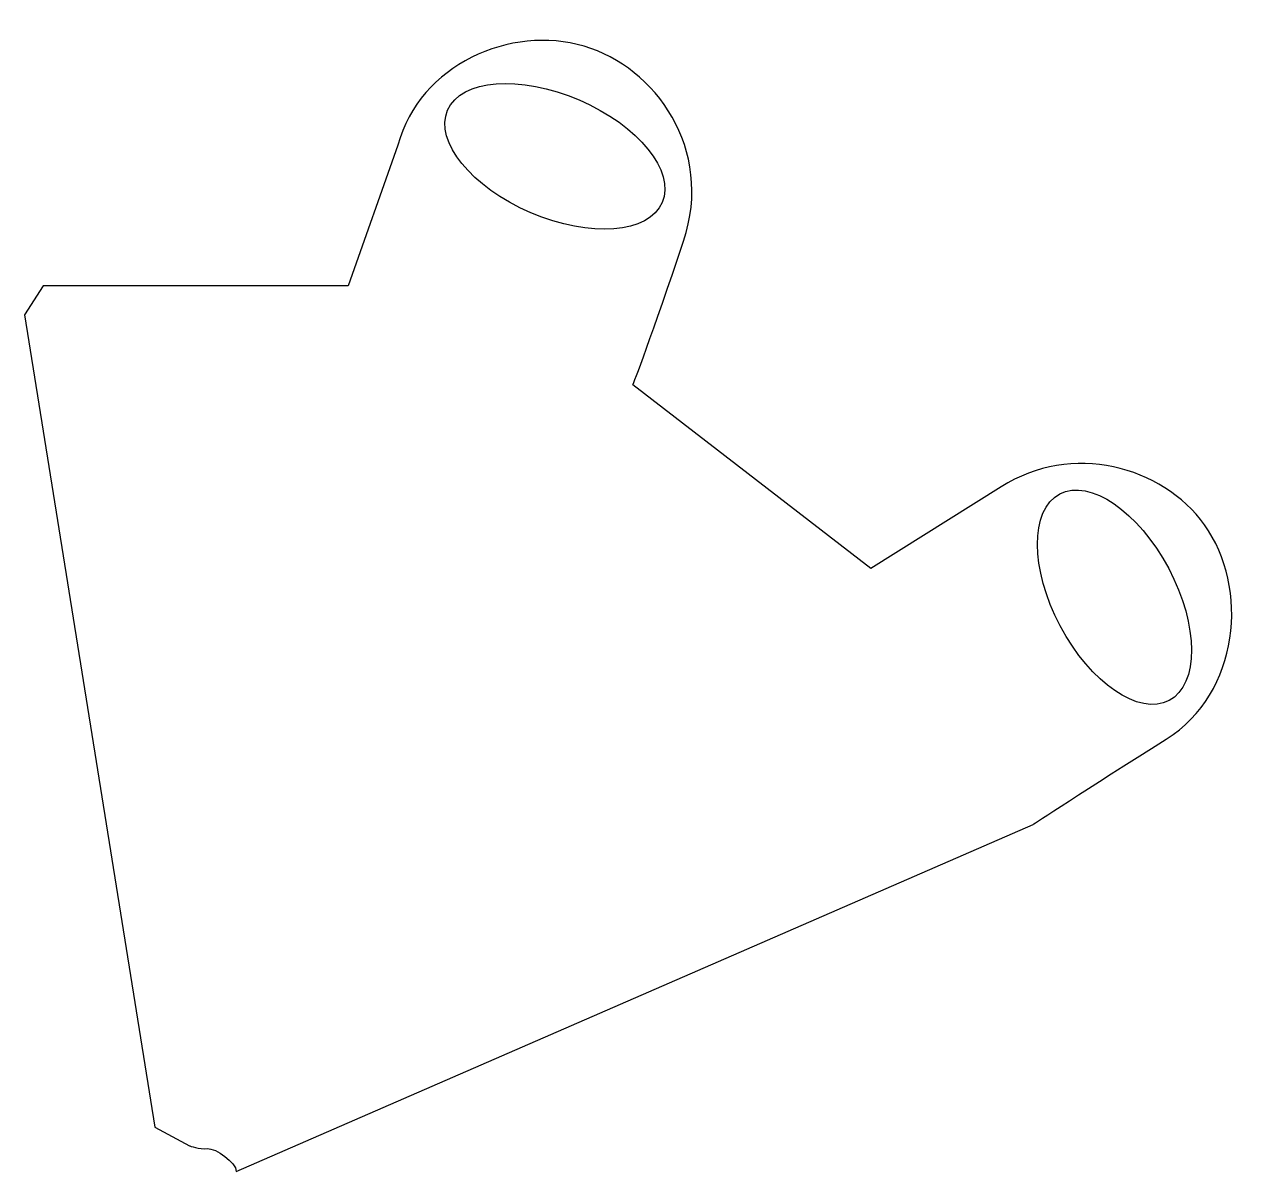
# Model space of a CAD drawing. Header units: centimetres. Extents: x -10.8 to 11.1, y -10.1 to 10.4.
import ezdxf

# ---------------------------------------------------------------- set-up
doc = ezdxf.new("R2010")
doc.units = ezdxf.units.CM
doc.header["$MEASUREMENT"] = 0
doc.layers.add('Camada 1', color=7, linetype='Continuous')

msp = doc.modelspace()

# ---------------------------------------------------------------- linework, layer by layer
at = {"layer": 'Camada 1', "lineweight": 25}
for points, knots in [([(-7.84999, -9.65851), (-7.84999, -9.65851), (-8.46933, -9.32503), (-8.46933, -9.32503), (-8.46933, -9.32503), (-8.46933, -9.32503), (-10.80382, 5.20599), (-10.80382, 5.20599), (-10.80382, 5.20599), (-10.80382, 5.20599), (-10.47031, 5.73008), (-10.47031, 5.73008), (-10.47031, 5.73008), (-10.47031, 5.73008), (-5.01117, 5.73008), (-5.01117, 5.73008), (-5.01117, 5.73008), (-5.01117, 5.73008), (-4.12167, 8.24378), (-4.12167, 8.24378), (-4.12167, 8.24378), (-3.73395, 9.68669), (-2.09631, 10.40249), (-0.78488, 10.01321), (-0.78488, 10.01321), (0.48927, 9.63501), (1.54171, 8.17645), (0.99301, 6.5283), (0.99301, 6.5283), (0.43294, 4.84595), (0.08758, 3.95507), (0.08758, 3.95507), (0.08758, 3.95507), (0.08758, 3.95507), (4.34454, 0.66707), (4.34454, 0.66707), (4.34454, 0.66707), (4.34454, 0.66707), (6.67954, 2.12839), (6.67954, 2.12839), (6.67954, 2.12839), (7.9297, 2.94161), (9.56768, 2.49838), (10.31751, 1.45177), (10.31751, 1.45177), (11.12274, 0.32793), (10.95018, -1.55853), (9.63399, -2.38268), (9.63399, -2.38268), (8.18137, -3.29224), (7.25134, -3.90758), (7.25134, -3.90758), (7.25134, -3.90758), (7.25134, -3.90758), (-7.01256, -10.11822), (-7.01256, -10.11822), (-7.01256, -10.11822), (-7.0133, -9.95479), (-7.38443, -9.69634), (-7.53022, -9.70962), (-7.53022, -9.70962), (-7.67605, -9.72286), (-7.84999, -9.65851), (-7.84999, -9.65851)], [0, 0, 0, 0, 0.05882353, 0.05882353, 0.05882353, 0.05882353, 0.11764706, 0.11764706, 0.11764706, 0.11764706, 0.17647059, 0.17647059, 0.17647059, 0.17647059, 0.23529412, 0.23529412, 0.23529412, 0.23529412, 0.29411765, 0.29411765, 0.29411765, 0.29411765, 0.35294118, 0.35294118, 0.35294118, 0.35294118, 0.41176471, 0.41176471, 0.41176471, 0.41176471, 0.47058824, 0.47058824, 0.47058824, 0.47058824, 0.52941176, 0.52941176, 0.52941176, 0.52941176, 0.58823529, 0.58823529, 0.58823529, 0.58823529, 0.64705882, 0.64705882, 0.64705882, 0.64705882, 0.70588235, 0.70588235, 0.70588235, 0.70588235, 0.76470588, 0.76470588, 0.76470588, 0.76470588, 0.82352941, 0.82352941, 0.82352941, 0.82352941, 0.88235294, 0.88235294, 0.88235294, 0.88235294, 1, 1, 1, 1]), ([(0.61162, 7.21947), (0.85073, 7.77677), (0.18455, 8.59754), (-0.87633, 9.05272), (-0.87633, 9.05272), (-1.93722, 9.50789), (-2.99107, 9.42511), (-3.23019, 8.86781), (-3.23019, 8.86781), (-3.4693, 8.31051), (-2.80312, 7.48973), (-1.74223, 7.03456), (-1.74223, 7.03456), (-0.68135, 6.57938), (0.37251, 6.66217), (0.61162, 7.21947)], [0, 0, 0, 0, 0.2, 0.2, 0.2, 0.2, 0.4, 0.4, 0.4, 0.4, 0.6, 0.6, 0.6, 0.6, 1, 1, 1, 1]), ([(9.68369, -1.69157), (10.21964, -1.40777), (10.21615, -0.35062), (9.6759, 0.66963), (9.6759, 0.66963), (9.13565, 1.68988), (8.26321, 2.28688), (7.72725, 2.00308), (7.72725, 2.00308), (7.1913, 1.71928), (7.19479, 0.66213), (7.73504, -0.35812), (7.73504, -0.35812), (8.27529, -1.37837), (9.14773, -1.97538), (9.68369, -1.69157)], [0, 0, 0, 0, 0.2, 0.2, 0.2, 0.2, 0.4, 0.4, 0.4, 0.4, 0.6, 0.6, 0.6, 0.6, 1, 1, 1, 1])]:
    msp.add_open_spline(points, degree=3, knots=knots, dxfattribs=at)

doc.saveas('drawing.dxf')
